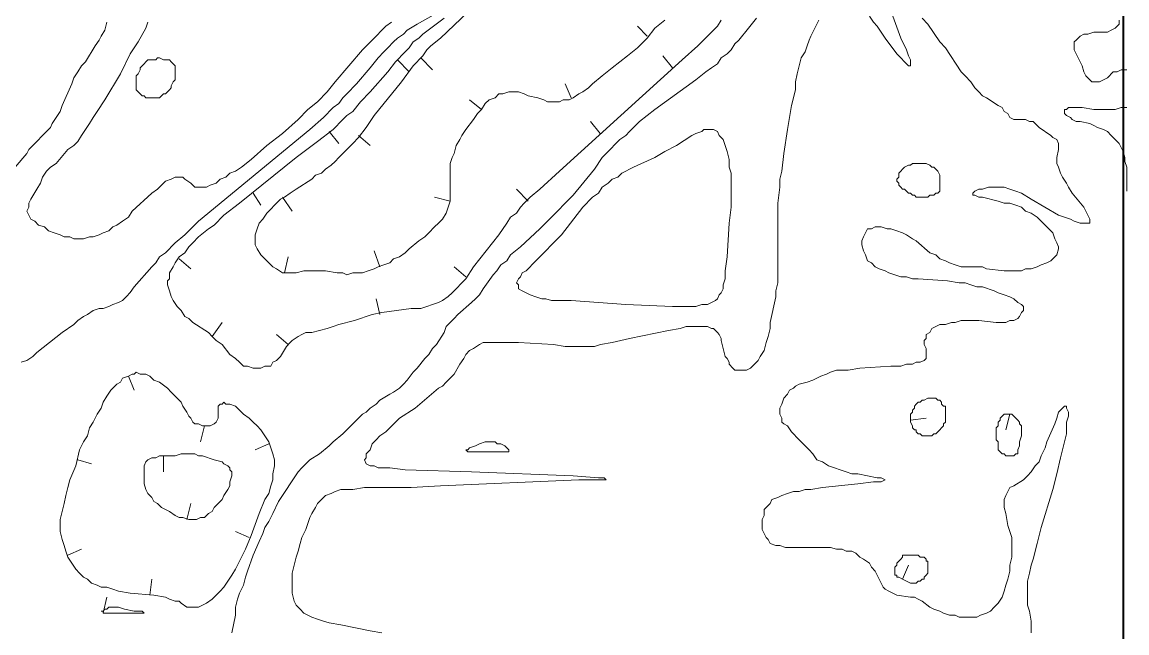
# Model space of a CAD drawing. Header units: millimetres. Extents: x -7 to 33, y -121 to 7.
# Drawn here: x 12.59 to 33.11, y -70.47 to -59.12 of the extents above; entities that cross this region are included whole.
import ezdxf

# ---------------------------------------------------------------- set-up
doc = ezdxf.new("R2010")
doc.units = ezdxf.units.MM
doc.header["$MEASUREMENT"] = 0
doc.layers.add('Layer 1', color=7, linetype='Continuous', lineweight=0)

msp = doc.modelspace()

# ---------------------------------------------------------------- linework, layer by layer
at = {"layer": 'Layer 1', "color": 250, "lineweight": 9, "true_color": 0x231f20}
for p, q in [((24.022, -59.192), (24.203, -59.377)), ((19.783, -60.042), (19.566, -59.82)), ((20.218, -60.005), (20.001, -59.783)), ((24.493, -59.746), (24.674, -59.968)), ((22.681, -60.264), (22.79, -60.523)), ((20.906, -60.56), (21.124, -60.745)), ((18.479, -61.373), (18.298, -61.152)), ((23.152, -60.967), (23.333, -61.189)), ((19.059, -61.41), (18.842, -61.226)), ((17.03, -62.52), (16.885, -62.298)), ((17.61, -62.631), (17.429, -62.372)), ((20.254, -62.372), (20.544, -62.446)), ((21.776, -62.224), (21.993, -62.446)), ((19.131, -63.37), (19.24, -63.666)), ((15.726, -63.703), (15.509, -63.518)), ((17.537, -63.481), (17.465, -63.777)), ((20.617, -63.666), (20.834, -63.851)), ((19.168, -64.258), (19.24, -64.553)), ((16.306, -64.701), (16.125, -64.96)), ((17.32, -64.923), (17.537, -65.108)), ((14.676, -65.958), (14.567, -65.7)), ((29.383, -66.476), (29.093, -66.513)), ((30.868, -66.698), (30.941, -66.402)), ((15.907, -66.92), (15.98, -66.624)), ((16.922, -67.068), (17.175, -66.957)), ((13.879, -67.326), (13.625, -67.253)), ((15.219, -67.474), (15.219, -67.179)), ((15.726, -68.066), (15.654, -68.362)), ((16.559, -68.584), (16.813, -68.695)), ((13.698, -68.916), (13.444, -69.027)), ((29.057, -69.212), (28.948, -69.471)), ((15.002, -69.471), (14.965, -69.767)), ((14.168, -69.804), (14.096, -70.1))]:
    msp.add_line(p, q, dxfattribs=at)
at = {"layer": 'Layer 1', "color": 240, "lineweight": 40, "true_color": 0xed1c24}
msp.add_lwpolyline([(33.043, 7.37), (33.043, -121.13), (-7.257, -121.13), (-7.257, 7.37)], dxfattribs=at)
at = {"layer": 'Layer 1', "color": 250, "lineweight": 9, "true_color": 0x231f20}
for points in [[(20.327, -58.933), (19.928, -59.155), (19.747, -59.266), (19.675, -59.34), (19.566, -59.414), (19.494, -59.488), (19.385, -59.599), (19.313, -59.672), (19.204, -59.783), (19.059, -59.968), (18.805, -60.264), (18.624, -60.449), (18.552, -60.523), (18.479, -60.634), (18.371, -60.708), (18.19, -60.893), (17.936, -61.115), (15.871, -62.815), (15.617, -63.074), (15.436, -63.222), (15.255, -63.407), (15.147, -63.481), (15.074, -63.592), (15.002, -63.666), (14.676, -64.036), (14.603, -64.146), (14.531, -64.22), (14.458, -64.295), (14.386, -64.331), (14.277, -64.368), (14.205, -64.405), (14.096, -64.442), (14.023, -64.442), (13.915, -64.479), (13.806, -64.553), (13.734, -64.59), (13.625, -64.664), (13.553, -64.738), (13.335, -64.886), (12.864, -65.256), (12.792, -65.33), (12.683, -65.404), (12.575, -65.441)], [(20.435, -59.044), (20.037, -59.34), (19.965, -59.414), (19.856, -59.488), (19.783, -59.599), (19.711, -59.673), (19.53, -59.857), (19.385, -60.042), (19.059, -60.412), (18.878, -60.597), (18.733, -60.782), (18.624, -60.856), (18.552, -60.93), (18.371, -61.115), (18.081, -61.336), (17.682, -61.632), (16.632, -62.483), (16.342, -62.705), (16.161, -62.889), (16.052, -62.963), (15.871, -63.111), (15.762, -63.222), (15.69, -63.296), (15.617, -63.407), (15.509, -63.481), (15.436, -63.592), (15.4, -63.666), (15.328, -63.777), (15.328, -63.888), (15.291, -63.925), (15.291, -63.999), (15.328, -64.11), (15.364, -64.22), (15.4, -64.294), (15.472, -64.405), (15.545, -64.479), (15.617, -64.59), (15.69, -64.627), (15.762, -64.701), (16.052, -64.886), (16.125, -64.96), (16.197, -65.034), (16.306, -65.108), (16.451, -65.293), (16.559, -65.367), (16.632, -65.441), (16.704, -65.515), (16.777, -65.515), (16.885, -65.552), (16.958, -65.552), (17.03, -65.552), (17.103, -65.515), (17.211, -65.515), (17.248, -65.441), (17.32, -65.404), (17.392, -65.33), (17.501, -65.145), (17.574, -65.071), (17.61, -65.034), (17.719, -64.96), (17.791, -64.923), (17.863, -64.886), (17.972, -64.886), (18.262, -64.812), (18.371, -64.775), (18.479, -64.738), (18.769, -64.664), (18.878, -64.627), (18.986, -64.59), (19.095, -64.553), (19.276, -64.516), (19.82, -64.442), (20.001, -64.442), (20.109, -64.405), (20.218, -64.368), (20.327, -64.331), (20.399, -64.294), (20.508, -64.22), (20.58, -64.147), (20.653, -64.073), (20.762, -63.962), (20.834, -63.888), (20.979, -63.666), (21.45, -63.074), (21.595, -62.852), (21.667, -62.741), (21.776, -62.668), (21.848, -62.557), (21.921, -62.483), (22.029, -62.372), (22.211, -62.224), (22.573, -61.891), (24.855, -59.82), (25.145, -59.562), (25.217, -59.488), (25.326, -59.377), (25.398, -59.303), (25.507, -59.192), (25.579, -59.081)], [(16.487, -70.469), (16.559, -70.137), (16.559, -69.989), (16.596, -69.841), (16.632, -69.73), (16.704, -69.582), (16.741, -69.434), (16.777, -69.323), (16.885, -69.027), (16.994, -68.769), (17.067, -68.621), (17.103, -68.51), (17.175, -68.399), (17.248, -68.251), (17.356, -68.029), (17.429, -67.918), (17.501, -67.807), (17.574, -67.696), (17.646, -67.585), (17.719, -67.474), (17.791, -67.4), (17.864, -67.327), (17.936, -67.253), (18.117, -67.142), (18.298, -66.994), (18.37, -66.92), (18.552, -66.772), (18.697, -66.624), (18.914, -66.402), (18.986, -66.365), (19.059, -66.291), (19.167, -66.217), (19.24, -66.143), (19.421, -66.032), (19.494, -65.995), (19.602, -65.921), (19.675, -65.847), (19.747, -65.774), (19.856, -65.626), (19.928, -65.552), (20.073, -65.367), (20.146, -65.293), (20.218, -65.182), (20.29, -65.108), (20.435, -64.886), (20.472, -64.775), (20.544, -64.701), (20.617, -64.627), (20.689, -64.553), (20.943, -64.332), (21.015, -64.258), (21.087, -64.184), (21.16, -64.073), (21.341, -63.814), (21.413, -63.74), (21.486, -63.629), (21.595, -63.555), (21.667, -63.444), (21.848, -63.296), (22.21, -62.963), (22.392, -62.779), (22.464, -62.705), (22.573, -62.594), (22.645, -62.52), (22.826, -62.335), (23.225, -61.854), (23.37, -61.632), (23.442, -61.558), (23.515, -61.484), (23.623, -61.373), (23.696, -61.3), (23.804, -61.226), (23.877, -61.152), (24.058, -60.967), (24.348, -60.745), (25.109, -60.19), (25.29, -60.042), (25.398, -59.968), (25.507, -59.894), (25.58, -59.784), (25.688, -59.71), (25.761, -59.636), (25.833, -59.525), (25.906, -59.451), (26.087, -59.229), (26.232, -59.044)], [(20.87, -58.933), (20.363, -59.414), (20.182, -59.562), (20.109, -59.636), (20.037, -59.747), (19.856, -59.931), (19.639, -60.227), (19.131, -60.856), (18.986, -61.078), (18.842, -61.263), (18.733, -61.373), (18.66, -61.447), (18.588, -61.521), (18.479, -61.632), (18.407, -61.706), (18.334, -61.78), (18.226, -61.854), (18.153, -61.928), (18.045, -61.965), (17.972, -62.039), (17.682, -62.224), (17.574, -62.298), (17.465, -62.372), (17.392, -62.409), (17.284, -62.52), (17.211, -62.594), (17.139, -62.668), (17.066, -62.778), (16.994, -62.852), (16.958, -62.963), (16.922, -63.074), (16.922, -63.148), (16.922, -63.259), (16.958, -63.333), (17.03, -63.444), (17.103, -63.518), (17.175, -63.592), (17.248, -63.666), (17.32, -63.703), (17.429, -63.777), (17.501, -63.777), (17.61, -63.777), (17.682, -63.777), (17.827, -63.74), (17.936, -63.74), (18.008, -63.74), (18.117, -63.74), (18.226, -63.74), (18.443, -63.777), (18.552, -63.777), (18.624, -63.814), (18.733, -63.777), (18.842, -63.777), (18.914, -63.777), (19.023, -63.74), (19.131, -63.703), (19.204, -63.666), (19.312, -63.629), (19.421, -63.592), (19.494, -63.518), (19.602, -63.481), (19.711, -63.407), (19.783, -63.333), (19.965, -63.185), (20.073, -63.111), (20.146, -63.037), (20.254, -62.926), (20.327, -62.852), (20.399, -62.778), (20.472, -62.668), (20.508, -62.557), (20.544, -62.446), (20.544, -62.335), (20.544, -62.224), (20.544, -62.002), (20.544, -61.891), (20.544, -61.743), (20.58, -61.632), (20.617, -61.558), (20.653, -61.41), (20.725, -61.299), (20.762, -61.226), (20.834, -61.115), (20.979, -60.93), (21.051, -60.819), (21.124, -60.745), (21.196, -60.634), (21.269, -60.56), (21.377, -60.523), (21.45, -60.449), (21.522, -60.449), (21.631, -60.412), (21.739, -60.412), (21.812, -60.412), (21.921, -60.449), (21.993, -60.486), (22.174, -60.523), (22.283, -60.56), (22.355, -60.597), (22.464, -60.597), (22.573, -60.597), (22.645, -60.56), (22.754, -60.56), (22.826, -60.523), (22.935, -60.449), (23.007, -60.412), (23.116, -60.338), (23.188, -60.264), (23.37, -60.116), (23.551, -59.968), (23.841, -59.747), (24.022, -59.599), (24.203, -59.414), (24.348, -59.229), (24.529, -59.081)], [(19.276, -70.469), (19.059, -70.432), (18.515, -70.322), (18.298, -70.285), (18.189, -70.248), (18.081, -70.211), (17.972, -70.174), (17.9, -70.137), (17.827, -70.1), (17.755, -70.026), (17.682, -69.952), (17.646, -69.878), (17.61, -69.73), (17.61, -69.619), (17.61, -69.471), (17.61, -69.36), (17.646, -69.212), (17.682, -69.064), (17.719, -68.953), (17.755, -68.806), (17.791, -68.695), (17.863, -68.547), (17.936, -68.325), (17.972, -68.251), (18.045, -68.14), (18.081, -68.066), (18.153, -67.992), (18.226, -67.918), (18.334, -67.881), (18.407, -67.844), (18.515, -67.807), (18.624, -67.807), (18.733, -67.807), (18.95, -67.77), (19.82, -67.77), (20.363, -67.733), (22.935, -67.622), (23.297, -67.622), (23.406, -67.622), (23.442, -67.622), (23.406, -67.585), (23.297, -67.585), (22.826, -67.548), (20.943, -67.474), (19.711, -67.437), (19.421, -67.4), (19.312, -67.4), (19.204, -67.4), (19.131, -67.363), (19.059, -67.363), (18.986, -67.327), (18.95, -67.253), (18.986, -67.216), (18.986, -67.142), (19.059, -67.068), (19.095, -66.957), (19.168, -66.883), (19.24, -66.809), (19.349, -66.735), (19.421, -66.661), (19.602, -66.476), (19.892, -66.291), (20.327, -65.921), (20.399, -65.884), (20.472, -65.811), (20.544, -65.737), (20.617, -65.663), (20.725, -65.478), (20.798, -65.367), (20.834, -65.293), (20.906, -65.219), (20.979, -65.182), (21.088, -65.108), (21.16, -65.071), (21.269, -65.071), (21.377, -65.071), (21.486, -65.071), (21.595, -65.071), (21.812, -65.071), (22.464, -65.108), (22.681, -65.145), (22.899, -65.145), (23.008, -65.145), (23.116, -65.145), (23.225, -65.145), (23.334, -65.108), (23.551, -65.071), (23.877, -64.997), (24.601, -64.849), (24.819, -64.812), (24.927, -64.775), (25.036, -64.775), (25.108, -64.775), (25.217, -64.775), (25.326, -64.775), (25.398, -64.812), (25.434, -64.812), (25.507, -64.886), (25.543, -64.923), (25.579, -64.997), (25.579, -65.034), (25.616, -65.182), (25.652, -65.33), (25.688, -65.367), (25.724, -65.441), (25.724, -65.478), (25.797, -65.552), (25.833, -65.589), (25.905, -65.589), (25.978, -65.589), (26.05, -65.589), (26.123, -65.552), (26.195, -65.478), (26.268, -65.404), (26.304, -65.33), (26.376, -65.219), (26.413, -65.071), (26.449, -64.96), (26.485, -64.812), (26.485, -64.701), (26.594, -64.221), (26.594, -64.11), (26.63, -63.962), (26.63, -63.851), (26.63, -63.407), (26.63, -63.259), (26.63, -62.963), (26.63, -62.816), (26.63, -62.483), (26.666, -62.187), (26.666, -62.039), (26.702, -61.891), (26.739, -61.558), (26.811, -61.115), (26.884, -60.671), (26.956, -60.375), (26.956, -60.227), (26.992, -60.079), (27.028, -59.931), (27.065, -59.784), (27.137, -59.673), (27.173, -59.562), (27.21, -59.451), (27.246, -59.377), (27.391, -59.081)], [(31.339, -70.469), (31.339, -70.432), (31.339, -70.358), (31.339, -70.248), (31.303, -70.063), (31.267, -69.952), (31.267, -69.841), (31.267, -69.767), (31.267, -69.656), (31.267, -69.508), (31.303, -69.36), (31.339, -69.212), (31.375, -69.101), (31.448, -68.806), (31.52, -68.51), (31.738, -67.807), (31.81, -67.511), (31.883, -67.216), (31.919, -67.068), (31.955, -66.92), (31.991, -66.772), (31.991, -66.661), (31.991, -66.55), (32.028, -66.439), (32.028, -66.365), (31.991, -66.291), (31.991, -66.254), (31.955, -66.254), (31.919, -66.291), (31.846, -66.365), (31.81, -66.476), (31.774, -66.587), (31.629, -66.92), (31.593, -67.031), (31.52, -67.179), (31.484, -67.29), (31.412, -67.363), (31.339, -67.474), (31.267, -67.548), (31.194, -67.622), (31.013, -67.733), (30.941, -67.77), (30.905, -67.844), (30.868, -67.918), (30.832, -67.992), (30.832, -68.066), (30.832, -68.14), (30.868, -68.251), (30.905, -68.473), (30.941, -68.584), (30.977, -68.695), (30.977, -68.806), (30.977, -68.953), (30.977, -69.064), (30.941, -69.212), (30.941, -69.323), (30.905, -69.471), (30.868, -69.582), (30.832, -69.693), (30.796, -69.804), (30.723, -69.915), (30.651, -69.989), (30.578, -70.063), (30.506, -70.1), (30.397, -70.137), (30.325, -70.174), (30.216, -70.174), (30.108, -70.174), (29.999, -70.174), (29.926, -70.137), (29.818, -70.137), (29.709, -70.1), (29.637, -70.063), (29.528, -70.026), (29.455, -69.989), (29.311, -69.878), (29.238, -69.841), (29.166, -69.804), (29.093, -69.804), (28.84, -69.767), (28.767, -69.73), (28.695, -69.693), (28.622, -69.656), (28.586, -69.619), (28.55, -69.545), (28.514, -69.471), (28.441, -69.323), (28.369, -69.249), (28.333, -69.175), (28.224, -69.101), (28.152, -69.064), (28.079, -68.99), (28.007, -68.953), (27.898, -68.953), (27.825, -68.916), (27.717, -68.916), (27.608, -68.879), (27.536, -68.879), (27.427, -68.879), (27.101, -68.879), (26.992, -68.879), (26.884, -68.879), (26.775, -68.879), (26.666, -68.843), (26.594, -68.843), (26.485, -68.806), (26.449, -68.732), (26.413, -68.695), (26.376, -68.621), (26.34, -68.547), (26.34, -68.473), (26.34, -68.362), (26.376, -68.288), (26.376, -68.177), (26.413, -68.14), (26.485, -68.066), (26.521, -67.992), (26.63, -67.955), (26.702, -67.918), (26.811, -67.881), (26.92, -67.844), (27.029, -67.844), (27.137, -67.807), (27.246, -67.807), (27.463, -67.77), (28.115, -67.696), (28.405, -67.659), (28.55, -67.659), (28.622, -67.622), (28.55, -67.585), (28.478, -67.585), (28.115, -67.511), (28.007, -67.511), (27.898, -67.474), (27.789, -67.437), (27.681, -67.4), (27.572, -67.363), (27.463, -67.29), (27.355, -67.253), (27.282, -67.142), (27.21, -67.068), (27.137, -66.994), (26.992, -66.846), (26.92, -66.772), (26.884, -66.735), (26.811, -66.624), (26.739, -66.587), (26.702, -66.55), (26.702, -66.476), (26.666, -66.402), (26.666, -66.291), (26.702, -66.217), (26.739, -66.106), (26.811, -66.032), (26.847, -65.958), (26.92, -65.921), (26.956, -65.884), (27.029, -65.847), (27.173, -65.811), (27.282, -65.774), (27.355, -65.737), (27.427, -65.7), (27.536, -65.663), (27.608, -65.626), (27.717, -65.589), (27.825, -65.589), (27.934, -65.589), (28.152, -65.552), (28.731, -65.515), (28.912, -65.515), (29.021, -65.478), (29.129, -65.478), (29.202, -65.441), (29.275, -65.441), (29.347, -65.404), (29.383, -65.367), (29.383, -65.33), (29.383, -65.256), (29.383, -65.219), (29.383, -65.182), (29.347, -65.108), (29.347, -65.034), (29.383, -64.997), (29.383, -64.923), (29.455, -64.886), (29.492, -64.812), (29.564, -64.775), (29.637, -64.738), (29.745, -64.738), (29.854, -64.701), (29.926, -64.701), (30.035, -64.664), (30.144, -64.664), (30.252, -64.664), (30.361, -64.664), (30.687, -64.701), (30.76, -64.701), (30.868, -64.701), (30.941, -64.664), (31.013, -64.664), (31.086, -64.627), (31.122, -64.59), (31.158, -64.516), (31.194, -64.479), (31.194, -64.405), (31.158, -64.368), (31.086, -64.332), (31.013, -64.258), (30.941, -64.221), (30.832, -64.184), (30.723, -64.147), (30.651, -64.11), (30.434, -64.036), (30.325, -64.036), (30.216, -63.999), (30.108, -63.962), (29.999, -63.962), (29.781, -63.925), (29.238, -63.888), (29.129, -63.888), (29.021, -63.851), (28.912, -63.851), (28.804, -63.814), (28.695, -63.777), (28.622, -63.74), (28.514, -63.703), (28.441, -63.666), (28.369, -63.592), (28.296, -63.555), (28.26, -63.444), (28.224, -63.37), (28.188, -63.259), (28.188, -63.185), (28.224, -63.111), (28.26, -63.037), (28.296, -62.963), (28.369, -62.963), (28.441, -62.926), (28.55, -62.926), (28.659, -62.963), (28.731, -62.963), (28.84, -63), (28.948, -63.037), (29.021, -63.074), (29.129, -63.148), (29.202, -63.185), (29.455, -63.407), (29.564, -63.444), (29.637, -63.518), (29.745, -63.555), (29.818, -63.592), (29.926, -63.629), (30.035, -63.666), (30.108, -63.666), (30.434, -63.666), (30.506, -63.703), (30.832, -63.74), (30.941, -63.74), (31.049, -63.74), (31.158, -63.74), (31.231, -63.703), (31.339, -63.703), (31.448, -63.666), (31.52, -63.629), (31.629, -63.592), (31.701, -63.555), (31.738, -63.518), (31.81, -63.444), (31.846, -63.333), (31.846, -63.296), (31.81, -63.222), (31.774, -63.148), (31.738, -63.037), (31.665, -62.963), (31.593, -62.889), (31.52, -62.816), (31.448, -62.742), (31.339, -62.668), (31.231, -62.631), (31.158, -62.557), (31.049, -62.52), (30.941, -62.483), (30.832, -62.483), (30.723, -62.446), (30.434, -62.372), (30.361, -62.372), (30.289, -62.335), (30.252, -62.335), (30.252, -62.298), (30.289, -62.261), (30.361, -62.224), (30.434, -62.224), (30.542, -62.187), (30.615, -62.187), (30.723, -62.187), (30.832, -62.187), (30.941, -62.224), (31.049, -62.261), (31.158, -62.298), (31.339, -62.409), (31.846, -62.705), (32.064, -62.779), (32.136, -62.816), (32.245, -62.853), (32.317, -62.853), (32.39, -62.853), (32.426, -62.853), (32.426, -62.816), (32.426, -62.779), (32.39, -62.705), (32.354, -62.631), (32.317, -62.557), (32.1, -62.298), (32.028, -62.187), (31.991, -62.113), (31.919, -62.002), (31.883, -61.928), (31.846, -61.817), (31.81, -61.743), (31.81, -61.632), (31.846, -61.484), (31.846, -61.41), (31.846, -61.373), (31.81, -61.3), (31.738, -61.263), (31.701, -61.226), (31.484, -61.078), (31.412, -61.004), (31.375, -60.967), (31.303, -60.967), (31.231, -60.93), (31.122, -60.93), (31.049, -60.93), (31.013, -60.93), (30.941, -60.893), (30.905, -60.819), (30.832, -60.782), (30.796, -60.708), (30.723, -60.671), (30.506, -60.523), (30.434, -60.486), (30.361, -60.412), (30.289, -60.338), (30.216, -60.227), (30.108, -60.116), (30.035, -60.042), (29.745, -59.599), (29.637, -59.488), (29.419, -59.155), (29.311, -59.044)], [(28.333, -59.007), (28.405, -59.118), (28.477, -59.192), (28.55, -59.303), (28.622, -59.414), (28.84, -59.71), (28.912, -59.784), (28.985, -59.857), (29.021, -59.894), (29.057, -59.931), (29.093, -59.931), (29.093, -59.894), (29.093, -59.821), (29.057, -59.747), (29.021, -59.636), (28.912, -59.414), (28.767, -59.007)], [(32.969, -59.081), (32.969, -59.155), (32.933, -59.192), (32.897, -59.229), (32.824, -59.266), (32.752, -59.303), (32.643, -59.303), (32.498, -59.303), (32.39, -59.34), (32.317, -59.34), (32.245, -59.377), (32.209, -59.414), (32.172, -59.451), (32.136, -59.488), (32.136, -59.562), (32.136, -59.636), (32.172, -59.71), (32.209, -59.784), (32.245, -59.857), (32.281, -59.931), (32.317, -60.042), (32.354, -60.116), (32.426, -60.19), (32.462, -60.227), (32.535, -60.227), (32.607, -60.227), (32.68, -60.19), (32.752, -60.153), (32.861, -60.042), (32.933, -60.042), (33.006, -60.005), (33.114, -60.005)], [(12.466, -61.817), (12.683, -61.558), (12.719, -61.484), (12.792, -61.41), (13.045, -61.151), (13.118, -61.078), (13.154, -61.004), (13.227, -60.893), (13.299, -60.782), (13.335, -60.671), (13.516, -60.264), (13.553, -60.153), (13.625, -60.042), (13.697, -59.931), (13.77, -59.857), (13.951, -59.562), (14.023, -59.451), (14.06, -59.377), (14.132, -59.266), (14.168, -59.118)], [(15.871, -62.187), (15.835, -62.187), (15.799, -62.187), (15.762, -62.15), (15.726, -62.113), (15.617, -62.039), (15.581, -62.002), (15.545, -62.002), (15.473, -62.002), (15.436, -62.002), (15.364, -62.039), (15.255, -62.076), (15.183, -62.15), (15.11, -62.224), (15.002, -62.298), (14.639, -62.631), (14.567, -62.742), (14.458, -62.815), (14.35, -62.889), (14.277, -62.926), (14.205, -63), (14.096, -63.037), (14.024, -63.074), (13.915, -63.111), (13.842, -63.111), (13.734, -63.148), (13.661, -63.148), (13.553, -63.148), (13.48, -63.111), (13.371, -63.111), (13.299, -63.074), (13.19, -63.037), (13.082, -63), (13.009, -62.926), (12.9, -62.889), (12.828, -62.815), (12.756, -62.778), (12.719, -62.705), (12.683, -62.631), (12.719, -62.557), (12.719, -62.483), (12.756, -62.409), (12.864, -62.224), (12.937, -62.113), (12.973, -62.002), (13.045, -61.891), (13.118, -61.817), (13.227, -61.743), (13.444, -61.484), (13.553, -61.41), (13.625, -61.336), (13.697, -61.226), (13.77, -61.115), (13.842, -61.004), (13.915, -60.893), (13.987, -60.782), (14.132, -60.56), (14.422, -60.079), (14.603, -59.71), (14.748, -59.488), (14.893, -59.229), (14.929, -59.118)], [(19.457, -59.118), (19.349, -59.192), (19.276, -59.266), (19.168, -59.377), (19.095, -59.451), (18.914, -59.636), (18.407, -60.227), (18.262, -60.412), (18.081, -60.597), (17.9, -60.745), (17.719, -60.93), (17.429, -61.189), (17.139, -61.41), (16.849, -61.669), (16.668, -61.817), (16.559, -61.891), (16.451, -61.928), (16.378, -62.002), (16.27, -62.039), (16.197, -62.113), (16.088, -62.15), (16.016, -62.187), (15.943, -62.187), (15.871, -62.187)], [(15.002, -60.523), (14.965, -60.523), (14.929, -60.523), (14.893, -60.523), (14.857, -60.486), (14.82, -60.486), (14.784, -60.449), (14.748, -60.412), (14.712, -60.375), (14.712, -60.338), (14.712, -60.264), (14.712, -60.227), (14.712, -60.19), (14.712, -60.153), (14.712, -60.116), (14.748, -60.079), (14.784, -60.005), (14.784, -59.968), (14.82, -59.931), (14.857, -59.894), (14.893, -59.857), (14.929, -59.82), (14.965, -59.82), (15.002, -59.82), (15.074, -59.82), (15.11, -59.783), (15.147, -59.783), (15.219, -59.82), (15.255, -59.82), (15.328, -59.82), (15.364, -59.857), (15.4, -59.894), (15.436, -59.931), (15.436, -59.968), (15.436, -60.005), (15.436, -60.042), (15.436, -60.079), (15.436, -60.116), (15.436, -60.19), (15.4, -60.227), (15.364, -60.301), (15.364, -60.338), (15.328, -60.375), (15.291, -60.412), (15.255, -60.449), (15.219, -60.449), (15.183, -60.486), (15.147, -60.523), (15.11, -60.523), (15.038, -60.523), (15.002, -60.523)], [(33.114, -60.708), (33.006, -60.708), (32.897, -60.745), (32.788, -60.745), (32.68, -60.745), (32.498, -60.745), (32.281, -60.708), (32.136, -60.708), (32.064, -60.708), (32.028, -60.708), (31.991, -60.745), (31.955, -60.745), (31.955, -60.782), (31.955, -60.819), (31.991, -60.856), (32.064, -60.893), (32.1, -60.93), (32.172, -60.967), (32.245, -60.967), (32.426, -61.004), (32.498, -61.041), (32.571, -61.078), (32.68, -61.115), (32.752, -61.152), (32.824, -61.226), (32.897, -61.3), (32.969, -61.373), (33.006, -61.447), (33.042, -61.521), (33.078, -61.632), (33.078, -61.706), (33.114, -61.817), (33.114, -61.928), (33.114, -62.113), (33.114, -62.187), (33.114, -62.261)], [(25.253, -61.115), (25.217, -61.152), (25.109, -61.189), (25.036, -61.226), (24.746, -61.41), (24.529, -61.521), (24.348, -61.632), (23.949, -61.817), (23.732, -61.928), (23.659, -62.002), (23.551, -62.039), (23.478, -62.113), (23.37, -62.187), (23.297, -62.298), (23.189, -62.372), (23.007, -62.557), (22.609, -63.074), (22.428, -63.259), (22.319, -63.37), (22.247, -63.444), (22.138, -63.555), (21.957, -63.74), (21.884, -63.777), (21.848, -63.851), (21.812, -63.888), (21.776, -63.962), (21.812, -63.999), (21.812, -64.073), (21.884, -64.11), (21.957, -64.147), (22.029, -64.184), (22.138, -64.221), (22.247, -64.258), (22.319, -64.258), (22.428, -64.294), (22.573, -64.294), (22.79, -64.294), (23.804, -64.368), (24.674, -64.405), (24.891, -64.405), (25, -64.405), (25.109, -64.405), (25.217, -64.368), (25.326, -64.368), (25.398, -64.331), (25.471, -64.294), (25.507, -64.258), (25.543, -64.184), (25.579, -64.147), (25.616, -64.073), (25.616, -63.999), (25.652, -63.888), (25.652, -63.74), (25.688, -63.481), (25.724, -62.852), (25.761, -62.557), (25.761, -62.409), (25.761, -62.224), (25.761, -62.076), (25.761, -61.928), (25.724, -61.817), (25.724, -61.669), (25.688, -61.521), (25.652, -61.41), (25.616, -61.299), (25.543, -61.226), (25.507, -61.152), (25.435, -61.115), (25.398, -61.115), (25.29, -61.115), (25.253, -61.115)], [(29.311, -62.372), (29.238, -62.372), (29.202, -62.372), (29.166, -62.335), (29.13, -62.335), (29.093, -62.298), (29.057, -62.298), (28.985, -62.224), (28.948, -62.224), (28.912, -62.187), (28.876, -62.15), (28.876, -62.113), (28.84, -62.076), (28.84, -62.039), (28.876, -62.002), (28.876, -61.965), (28.876, -61.928), (28.912, -61.891), (28.948, -61.854), (28.985, -61.817), (29.057, -61.78), (29.093, -61.78), (29.13, -61.743), (29.166, -61.743), (29.202, -61.743), (29.238, -61.743), (29.274, -61.743), (29.383, -61.743), (29.456, -61.78), (29.492, -61.817), (29.528, -61.817), (29.564, -61.854), (29.6, -61.891), (29.637, -61.965), (29.637, -62.002), (29.637, -62.039), (29.637, -62.076), (29.637, -62.113), (29.637, -62.15), (29.637, -62.224), (29.637, -62.261), (29.6, -62.298), (29.564, -62.298), (29.528, -62.335), (29.492, -62.335), (29.456, -62.335), (29.419, -62.372), (29.347, -62.372), (29.311, -62.372)], [(14.676, -65.663), (14.639, -65.663), (14.567, -65.7), (14.458, -65.737), (14.422, -65.81), (14.35, -65.847), (14.241, -65.958), (14.168, -66.069), (14.096, -66.18), (14.06, -66.291), (13.987, -66.402), (13.915, -66.55), (13.842, -66.661), (13.806, -66.809), (13.734, -66.92), (13.661, -67.068), (13.589, -67.363), (13.48, -67.622), (13.444, -67.77), (13.408, -67.918), (13.371, -68.066), (13.335, -68.214), (13.299, -68.362), (13.299, -68.473), (13.299, -68.584), (13.335, -68.732), (13.371, -68.842), (13.408, -68.953), (13.444, -69.064), (13.516, -69.175), (13.589, -69.286), (13.661, -69.36), (13.734, -69.434), (13.806, -69.471), (13.879, -69.545), (13.987, -69.582), (14.06, -69.619), (14.168, -69.619), (14.277, -69.656), (14.386, -69.693), (14.603, -69.73), (15.038, -69.767), (15.255, -69.804), (15.328, -69.841), (15.436, -69.878), (15.509, -69.878), (15.545, -69.915), (15.654, -69.989), (15.69, -69.989), (15.726, -69.989), (15.799, -69.989), (15.871, -69.989), (15.944, -69.952), (16.016, -69.915), (16.125, -69.841), (16.197, -69.767), (16.27, -69.693), (16.342, -69.619), (16.414, -69.508), (16.487, -69.397), (16.559, -69.286), (16.632, -69.138), (16.74, -68.916), (16.849, -68.658), (16.994, -68.251), (17.103, -67.992), (17.175, -67.881), (17.211, -67.733), (17.248, -67.622), (17.248, -67.511), (17.284, -67.363), (17.284, -67.253), (17.248, -67.142), (17.211, -67.031), (17.175, -66.92), (17.103, -66.809), (17.03, -66.698), (16.958, -66.624), (16.885, -66.55), (16.813, -66.476), (16.704, -66.402), (16.632, -66.328), (16.559, -66.254), (16.451, -66.217), (16.378, -66.217), (16.342, -66.18), (16.306, -66.217), (16.27, -66.217), (16.233, -66.254), (16.233, -66.291), (16.233, -66.328), (16.233, -66.402), (16.233, -66.476), (16.197, -66.55), (16.161, -66.587), (16.088, -66.624), (16.052, -66.624), (15.98, -66.624), (15.944, -66.624), (15.871, -66.587), (15.799, -66.587), (15.762, -66.55), (15.726, -66.476), (15.69, -66.439), (15.654, -66.365), (15.581, -66.254), (15.545, -66.18), (15.473, -66.106), (15.436, -66.069), (15.364, -65.995), (15.291, -65.921), (15.147, -65.81), (15.038, -65.774), (14.965, -65.7), (14.893, -65.663), (14.784, -65.663), (14.712, -65.626), (14.676, -65.663)], [(29.456, -66.106), (29.419, -66.106), (29.347, -66.143), (29.311, -66.143), (29.274, -66.18), (29.238, -66.18), (29.202, -66.217), (29.166, -66.254), (29.166, -66.291), (29.13, -66.328), (29.13, -66.365), (29.093, -66.402), (29.093, -66.439), (29.093, -66.476), (29.093, -66.513), (29.093, -66.55), (29.13, -66.624), (29.13, -66.661), (29.166, -66.698), (29.202, -66.698), (29.202, -66.735), (29.238, -66.772), (29.274, -66.772), (29.311, -66.809), (29.347, -66.809), (29.383, -66.809), (29.419, -66.809), (29.456, -66.809), (29.492, -66.809), (29.528, -66.772), (29.564, -66.772), (29.6, -66.735), (29.637, -66.698), (29.673, -66.661), (29.709, -66.624), (29.709, -66.587), (29.745, -66.55), (29.745, -66.513), (29.745, -66.476), (29.745, -66.439), (29.745, -66.402), (29.745, -66.328), (29.745, -66.291), (29.745, -66.254), (29.709, -66.254), (29.673, -66.217), (29.673, -66.18), (29.637, -66.143), (29.6, -66.143), (29.564, -66.106), (29.528, -66.106), (29.492, -66.106), (29.456, -66.106)], [(30.905, -66.402), (30.868, -66.402), (30.832, -66.402), (30.796, -66.439), (30.76, -66.476), (30.76, -66.513), (30.723, -66.55), (30.723, -66.587), (30.723, -66.624), (30.687, -66.661), (30.687, -66.698), (30.687, -66.809), (30.687, -66.883), (30.723, -66.92), (30.723, -66.994), (30.723, -67.031), (30.723, -67.068), (30.76, -67.105), (30.796, -67.142), (30.832, -67.142), (30.868, -67.179), (30.905, -67.179), (30.941, -67.179), (30.977, -67.179), (31.013, -67.179), (31.049, -67.142), (31.086, -67.142), (31.086, -67.105), (31.086, -67.068), (31.122, -66.994), (31.122, -66.92), (31.158, -66.809), (31.158, -66.735), (31.158, -66.698), (31.158, -66.624), (31.122, -66.587), (31.122, -66.55), (31.086, -66.513), (31.049, -66.476), (31.013, -66.439), (30.977, -66.402), (30.941, -66.402), (30.905, -66.402)], [(21.486, -67.105), (21.45, -67.105), (21.341, -67.105), (21.087, -67.105), (20.943, -67.105), (20.87, -67.105), (20.834, -67.068), (20.87, -67.068), (20.906, -67.031), (21.015, -66.994), (21.087, -66.957), (21.196, -66.92), (21.232, -66.92), (21.269, -66.92), (21.305, -66.92), (21.341, -66.92), (21.377, -66.92), (21.414, -66.957), (21.486, -66.957), (21.558, -66.994), (21.595, -67.031), (21.631, -67.068), (21.631, -67.105), (21.595, -67.105), (21.522, -67.105), (21.486, -67.105)], [(15.545, -67.142), (15.436, -67.179), (15.147, -67.179), (15.074, -67.216), (15.002, -67.216), (14.929, -67.253), (14.893, -67.29), (14.857, -67.363), (14.857, -67.437), (14.857, -67.548), (14.857, -67.622), (14.857, -67.696), (14.893, -67.807), (14.929, -67.881), (15.002, -67.955), (15.038, -68.029), (15.11, -68.066), (15.183, -68.14), (15.255, -68.177), (15.328, -68.214), (15.436, -68.288), (15.509, -68.325), (15.581, -68.325), (15.69, -68.362), (15.762, -68.362), (15.835, -68.362), (15.907, -68.325), (15.98, -68.325), (16.052, -68.251), (16.125, -68.214), (16.161, -68.14), (16.233, -68.066), (16.306, -67.992), (16.342, -67.918), (16.414, -67.807), (16.451, -67.733), (16.451, -67.659), (16.487, -67.548), (16.487, -67.474), (16.451, -67.437), (16.451, -67.4), (16.414, -67.363), (16.342, -67.327), (16.306, -67.29), (16.161, -67.253), (15.943, -67.179), (15.871, -67.179), (15.799, -67.142), (15.69, -67.142), (15.617, -67.142), (15.545, -67.142)], [(29.021, -69.027), (28.985, -69.027), (28.948, -69.027), (28.948, -69.064), (28.912, -69.101), (28.876, -69.138), (28.84, -69.175), (28.84, -69.212), (28.804, -69.249), (28.804, -69.286), (28.804, -69.323), (28.804, -69.36), (28.804, -69.397), (28.84, -69.397), (28.84, -69.434), (28.876, -69.434), (28.948, -69.471), (29.021, -69.508), (29.093, -69.545), (29.13, -69.545), (29.166, -69.545), (29.202, -69.545), (29.238, -69.508), (29.274, -69.508), (29.311, -69.471), (29.347, -69.471), (29.347, -69.434), (29.383, -69.397), (29.419, -69.36), (29.419, -69.323), (29.419, -69.286), (29.419, -69.249), (29.419, -69.212), (29.419, -69.175), (29.419, -69.138), (29.383, -69.138), (29.383, -69.101), (29.347, -69.064), (29.311, -69.064), (29.274, -69.064), (29.238, -69.027), (29.202, -69.027), (29.13, -69.027), (29.093, -69.027), (29.057, -69.027), (29.021, -69.027)], [(14.241, -69.989), (14.205, -69.989), (14.168, -70.026), (14.132, -70.026), (14.096, -70.063), (14.06, -70.063), (14.096, -70.063), (14.096, -70.1), (14.132, -70.1), (14.241, -70.1), (14.748, -70.1), (14.821, -70.1), (14.857, -70.1), (14.821, -70.063), (14.676, -70.063), (14.494, -70.026), (14.386, -69.989), (14.277, -69.989), (14.241, -69.989)]]:
    msp.add_lwpolyline(points, dxfattribs=at)

doc.saveas('drawing.dxf')
